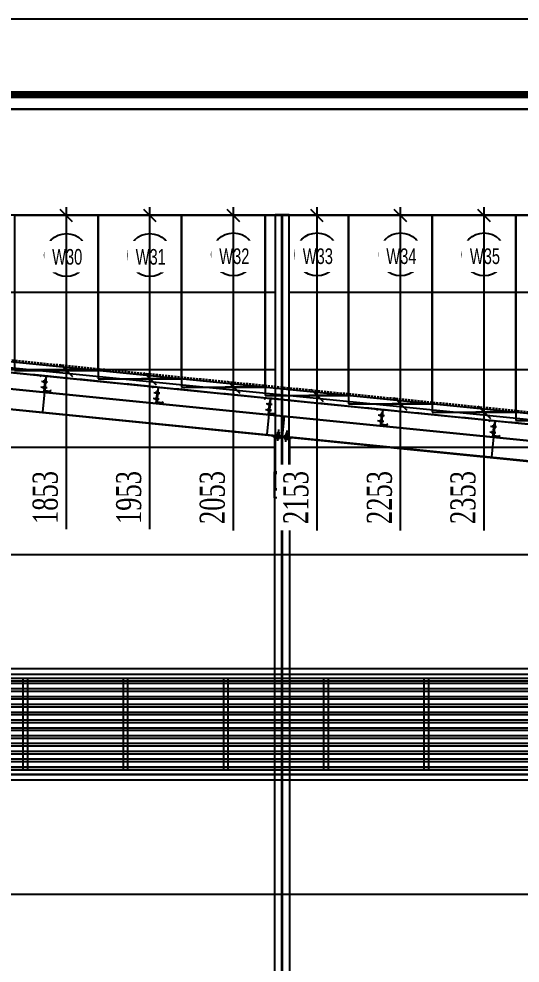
# Model space of a CAD drawing. Header units: inches. Extents: x 315041 to 662841, y -45540 to -35018.
# Drawn here: x 334693.2 to 334753.2, y -38389.8 to -38276.7 of the extents above; entities that cross this region are included whole.
import ezdxf

# ---------------------------------------------------------------- set-up
doc = ezdxf.new("R2010")
doc.units = ezdxf.units.IN
doc.header["$MEASUREMENT"] = 0
doc.linetypes.add('HIDDEN', pattern=[0.375, 0.25, -0.125])
for name, color, linetype in [('1', 1, 'Continuous'), ('2', 2, 'Continuous'), ('2NET-VE', 8, 'Continuous'), ('3', 3, 'Continuous'), ('4', 4, 'Continuous'), ('5', 5, 'Continuous'), ('6', 6, 'Continuous'), ('7', 7, 'Continuous'), ('8', 8, 'Continuous'), ('BAO KHUNG', 31, 'Continuous'), ('DIM', 8, 'Continuous'), ('GIANG', 1, 'Continuous')]:
    doc.layers.add(name, color=color, linetype=linetype)
doc.styles.add('ST1', font='times.ttf', dxfattribs={"width": 0.7})
doc.styles.add('ST1H', font='vnshxh.shx', dxfattribs={"width": 0.7})
doc.dimstyles.new('100', dxfattribs={"dimtxt": 3, "dimasz": 1.5, "dimexe": 1, "dimexo": 0, "dimgap": 1, "dimtad": 1, "dimdec": 0, "dimlfac": 100, "dimzin": 0, "dimdsep": 46, "dimtxsty": 'ST1', "dimblk": 'OBLIQUE', "dimcen": 1, "dimdle": 1, "dimclrd": 8, "dimclre": 8, "dimclrt": 3, "dimadec": 0, "dimazin": 0, "dimtfac": 1, "dimtdec": 0, "dimtix": 1, "dimtmove": 1, "dimatfit": 3, "dimfxl": 0, "dimtfill": 1, "dimtolj": 1, "dimtzin": 0, "dimlwd": -1, "dimlwe": -1, "dimarcsym": 1})

# ---------------------------------------------------------------- blocks, each defined once
blk = doc.blocks.new('A$C75D82031')
at = {"layer": '2', "color": 157, "linetype": 'Continuous'}
blk.add_lwpolyline([(0, 420), (594, 420), (594, 0), (0, 0)], close=True, dxfattribs=at)
at = {"layer": '7', "color": 147, "linetype": 'Continuous'}
blk.add_lwpolyline([(12.33, 57.61), (581.67, 57.61), (581.67, 409.19), (12.33, 409.19)], close=True, dxfattribs=at)
at = {"layer": 'BAO KHUNG', "color": 167, "linetype": 'Continuous', "const_width": 0.871}
blk.add_lwpolyline([(10.59, 9.07), (583.41, 9.07), (583.41, 410.93), (10.59, 410.93)], close=True, dxfattribs=at)
blk = doc.blocks.new('*U152')
at = {"color": 9, "const_width": 22}
blk.add_lwpolyline([(0, 0), (17, 0)], dxfattribs=at)
at = {"layer": '2NET-VE', "color": 8, "linetype": 'Continuous', "ltscale": 0.5}
for p, q in [((0, 10), (17, 10)), ((34, 9), (34, 9)), ((0, -10), (17, -10)), ((34, -9), (34, -9))]:
    blk.add_line(p, q, dxfattribs=at)
at = {"layer": '7', "color": 8, "linetype": 'Continuous'}
for p, q in [((33, 8), (34, 10)), ((33, -8), (35, 8)), ((34, 10), (35, 8)), ((35, 8), (37, 10)), ((36, -8), (38, 8)), ((37, 10), (38, 8)), ((38, 8), (39, 10)), ((38, -8), (40, 8)), ((39, 10), (40, 8)), ((40, 8), (42, 10)), ((41, -8), (42, 8)), ((42, 8), (44, 10)), ((42, 10), (42, 8)), ((43, -8), (45, 8)), ((43, -8), (45, 8)), ((44, 10), (45, 8)), ((45, 8), (46, 10)), ((45, -8), (47, 8)), ((46, 10), (47, 8)), ((47, 8), (49, 10)), ((48, -8), (50, 8)), ((48, -8), (50, 8)), ((48, -8), (50, 8)), ((49, 10), (50, 8)), ((50, 8), (51, 10)), ((50, -8), (52, 8)), ((51, 10), (52, 8)), ((58, 8), (52, 8)), ((58, 8), (58, -8)), ((33, -8), (32, -8)), ((33, -8), (34, -10)), ((33, -8), (33, -8)), ((34, -10), (36, -8)), ((36, -8), (37, -10)), ((37, -10), (38, -8)), ((38, -8), (39, -10)), ((39, -10), (41, -8)), ((41, -8), (41, -10)), ((41, -10), (43, -8)), ((43, -8), (44, -10)), ((44, -10), (45, -8)), ((45, -8), (46, -10)), ((46, -10), (48, -8)), ((48, -8), (49, -10)), ((49, -10), (50, -8)), ((50, -8), (58, -8))]:
    blk.add_line(p, q, dxfattribs=at)
at = {"layer": '8', "color": 8, "linetype": 'Continuous', "ltscale": 10}
blk.add_line((-43, 0), (87, 0), dxfattribs=at)
at = {"layer": '8', "color": 8, "linetype": 'Continuous'}
for p, q in [((-13, 11), (-13, 15)), ((-13, -15), (-13, 15)), ((-1, 19), (-12, 19)), ((-2, 11), (-11, 11)), ((0, 11), (0, 15)), ((0, -15), (0, 15)), ((17, -22), (17, 22)), ((17, 22), (20, 22)), ((20, -22), (20, 22)), ((20, 11), (20, 15)), ((20, -15), (20, 15)), ((21, 19), (31, 19)), ((21, 11), (31, 11)), ((32, 11), (32, 15)), ((32, -15), (32, 15)), ((-13, -11), (-13, -15)), ((-12, -19), (-1, -19)), ((-2, -11), (-11, -11)), ((0, -11), (0, -15)), ((17, -22), (20, -22)), ((20, -11), (20, -15)), ((21, -11), (31, -11)), ((31, -19), (21, -19)), ((32, -11), (32, -15))]:
    blk.add_line(p, q, dxfattribs=at)
for centre, radius, start, end in [((-6, 15), 6.98, 146.602, 180), ((-8, 15), 5.12, 180, 228.5476), ((-8, 7), 5.12, 131.4524, 180), ((-5, 15), 5.12, 311.4524, 0), ((-5, 7), 5.12, 0, 48.5476), ((-7, 15), 6.98, 0, 33.398), ((27, 15), 6.98, 146.602, 180), ((25, 15), 5.12, 180, 228.5476), ((25, 7), 5.12, 131.4524, 180), ((26, 15), 6.98, 0, 33.398), ((27, 15), 5.12, 311.4524, 0), ((27, 7), 5.12, 0, 48.5476), ((-8, -7), 5.12, 180, 228.5476), ((-8, -15), 5.12, 131.4524, 180), ((-6, -15), 6.98, 180, 213.398), ((-5, -7), 5.12, 311.4524, 0), ((-5, -15), 5.12, 0, 48.5476), ((-7, -15), 6.98, 326.602, 0), ((25, -7), 5.12, 180, 228.5476), ((25, -15), 5.12, 131.4524, 180), ((27, -15), 6.98, 180, 213.398), ((27, -7), 5.12, 311.4524, 0), ((27, -15), 5.12, 0, 48.5476), ((26, -15), 6.98, 326.602, 0)]:
    blk.add_arc(centre, radius, start, end, dxfattribs=at)
blk = doc.blocks.new('*U153')
at = {"color": 9, "const_width": 22}
blk.add_lwpolyline([(0, 0), (17, 0)], dxfattribs=at)
at = {"layer": '2NET-VE', "color": 8, "linetype": 'Continuous', "ltscale": 0.5}
for p, q in [((0, 10), (17, 10)), ((34, 9), (34, 9)), ((0, -10), (17, -10)), ((34, -9), (34, -9))]:
    blk.add_line(p, q, dxfattribs=at)
at = {"layer": '7', "color": 8, "linetype": 'Continuous'}
for p, q in [((33, 8), (34, 10)), ((33, -8), (35, 8)), ((34, 10), (35, 8)), ((35, 8), (37, 10)), ((36, -8), (38, 8)), ((37, 10), (38, 8)), ((38, 8), (39, 10)), ((38, -8), (40, 8)), ((39, 10), (40, 8)), ((40, 8), (42, 10)), ((41, -8), (42, 8)), ((42, 8), (44, 10)), ((42, 10), (42, 8)), ((43, -8), (45, 8)), ((43, -8), (45, 8)), ((44, 10), (45, 8)), ((45, 8), (46, 10)), ((45, -8), (47, 8)), ((46, 10), (47, 8)), ((47, 8), (49, 10)), ((48, -8), (50, 8)), ((48, -8), (50, 8)), ((48, -8), (50, 8)), ((49, 10), (50, 8)), ((50, 8), (51, 10)), ((50, -8), (52, 8)), ((51, 10), (52, 8)), ((58, 8), (52, 8)), ((58, 8), (58, -8)), ((33, -8), (32, -8)), ((33, -8), (34, -10)), ((33, -8), (33, -8)), ((34, -10), (36, -8)), ((36, -8), (37, -10)), ((37, -10), (38, -8)), ((38, -8), (39, -10)), ((39, -10), (41, -8)), ((41, -8), (41, -10)), ((41, -10), (43, -8)), ((43, -8), (44, -10)), ((44, -10), (45, -8)), ((45, -8), (46, -10)), ((46, -10), (48, -8)), ((48, -8), (49, -10)), ((49, -10), (50, -8)), ((50, -8), (58, -8))]:
    blk.add_line(p, q, dxfattribs=at)
at = {"layer": '8', "color": 8, "linetype": 'Continuous', "ltscale": 10}
blk.add_line((-43, 0), (87, 0), dxfattribs=at)
at = {"layer": '8', "color": 8, "linetype": 'Continuous'}
for p, q in [((-13, 11), (-13, 15)), ((-13, -15), (-13, 15)), ((-1, 19), (-12, 19)), ((-2, 11), (-11, 11)), ((0, 11), (0, 15)), ((0, -15), (0, 15)), ((17, -22), (17, 22)), ((17, 22), (20, 22)), ((20, -22), (20, 22)), ((20, 11), (20, 15)), ((20, -15), (20, 15)), ((21, 19), (31, 19)), ((21, 11), (31, 11)), ((32, 11), (32, 15)), ((32, -15), (32, 15)), ((-13, -11), (-13, -15)), ((-12, -19), (-1, -19)), ((-2, -11), (-11, -11)), ((0, -11), (0, -15)), ((17, -22), (20, -22)), ((20, -11), (20, -15)), ((21, -11), (31, -11)), ((31, -19), (21, -19)), ((32, -11), (32, -15))]:
    blk.add_line(p, q, dxfattribs=at)
for centre, radius, start, end in [((-6, 15), 6.98, 146.602, 180), ((-8, 15), 5.12, 180, 228.5476), ((-8, 7), 5.12, 131.4524, 180), ((-5, 15), 5.12, 311.4524, 0), ((-5, 7), 5.12, 0, 48.5476), ((-7, 15), 6.98, 0, 33.398), ((27, 15), 6.98, 146.602, 180), ((25, 15), 5.12, 180, 228.5476), ((25, 7), 5.12, 131.4524, 180), ((26, 15), 6.98, 0, 33.398), ((27, 15), 5.12, 311.4524, 0), ((27, 7), 5.12, 0, 48.5476), ((-8, -7), 5.12, 180, 228.5476), ((-8, -15), 5.12, 131.4524, 180), ((-6, -15), 6.98, 180, 213.398), ((-5, -7), 5.12, 311.4524, 0), ((-5, -15), 5.12, 0, 48.5476), ((-7, -15), 6.98, 326.602, 0), ((25, -7), 5.12, 180, 228.5476), ((25, -15), 5.12, 131.4524, 180), ((27, -15), 6.98, 180, 213.398), ((27, -7), 5.12, 311.4524, 0), ((27, -15), 5.12, 0, 48.5476), ((26, -15), 6.98, 326.602, 0)]:
    blk.add_arc(centre, radius, start, end, dxfattribs=at)
blk = doc.blocks.new('A$C69F028B4')
at = {"layer": '2'}
for points in [[(0, 1.617), (1.375, 1.617), (1.375, 1.667), (0, 1.667)], [(0.667, 0.05), (0.708, 0.05), (0.708, 1.617), (0.667, 1.617)], [(0, 0), (1.375, 0), (1.375, 0.05), (0, 0.05)]]:
    blk.add_lwpolyline(points, close=True, dxfattribs=at)
blk = doc.blocks.new('*U235')
at = {"layer": '2NET-VE', "ltscale": 0.5}
for p, q in [((0, 8), (9, 8)), ((23, 7), (23, 7)), ((0, -8), (9, -8)), ((23, -7), (23, -7))]:
    blk.add_line(p, q, dxfattribs=at)
at = {"layer": '7', "linetype": 'Continuous'}
for p, q in [((22, 6), (23, 8)), ((22, -6), (24, 6)), ((23, 8), (24, 6)), ((24, 6), (25, 8)), ((24, -6), (26, 6)), ((25, 8), (26, 6)), ((26, 6), (27, 8)), ((26, -6), (28, 6)), ((27, 8), (28, 6)), ((28, 6), (29, 8)), ((28, -6), (30, 6)), ((29, 8), (30, 6)), ((30, 6), (31, 8)), ((30, -6), (32, 6)), ((30, -6), (32, 6)), ((31, 8), (32, 6)), ((32, 6), (33, 8)), ((32, -6), (34, 6)), ((33, 8), (34, 6)), ((34, 6), (35, 8)), ((34, -6), (35, 6)), ((34, -6), (35, 6)), ((34, -6), (35, 6)), ((35, 8), (35, 6)), ((35, 6), (37, 8)), ((36, -6), (37, 6)), ((37, 8), (37, 6)), ((42, 6), (37, 6)), ((42, 6), (42, -6)), ((22, -6), (23, -8)), ((22, -6), (22, -6)), ((22, -6), (22, -6)), ((23, -8), (24, -6)), ((24, -6), (25, -8)), ((25, -8), (26, -6)), ((26, -6), (27, -8)), ((27, -8), (28, -6)), ((28, -6), (29, -8)), ((29, -8), (30, -6)), ((30, -6), (31, -8)), ((31, -8), (32, -6)), ((32, -6), (33, -8)), ((33, -8), (34, -6)), ((34, -6), (35, -8)), ((35, -8), (36, -6)), ((36, -6), (42, -6))]:
    blk.add_line(p, q, dxfattribs=at)
at = {"layer": '8', "linetype": 'Continuous'}
for p, q in [((-10, 9), (-10, 12)), ((-10, -12), (-10, 12)), ((-1, 15), (-9, 15)), ((-1, 9), (-9, 9)), ((0, 9), (0, 12)), ((0, -12), (0, 12)), ((9, -18), (9, 18)), ((9, 18), (11, 18)), ((11, -18), (11, 18)), ((11, 9), (11, 12)), ((11, -12), (11, 12)), ((12, 15), (21, 15)), ((13, 9), (20, 9)), ((22, 9), (22, 12)), ((22, -12), (22, 12)), ((-10, -9), (-10, -12)), ((-1, -9), (-9, -9)), ((-9, -15), (-1, -15)), ((0, -9), (0, -12)), ((9, -18), (11, -18)), ((11, -9), (11, -12)), ((21, -15), (12, -15)), ((13, -9), (20, -9)), ((22, -9), (22, -12))]:
    blk.add_line(p, q, dxfattribs=at)
at = {"layer": '8', "ltscale": 10}
blk.add_line((-33, 0), (65, 0), dxfattribs=at)
at = {"layer": '8', "linetype": 'Continuous'}
for centre, radius, start, end in [((-5, 12), 5.58, 146.602, 180), ((-6, 12), 4.1, 180, 228.5476), ((-6, 6), 4.1, 131.4524, 180), ((-6, 12), 5.58, 0, 33.398), ((-4, 12), 4.1, 311.4524, 0), ((-4, 6), 4.1, 0, 48.5476), ((17, 12), 5.58, 146.602, 180), ((16, 12), 4.1, 180, 228.5476), ((16, 6), 4.1, 131.4524, 180), ((18, 12), 4.1, 311.4524, 0), ((18, 6), 4.1, 0, 48.5476), ((16, 12), 5.58, 0, 33.398), ((-6, -6), 4.1, 180, 228.5476), ((-6, -12), 4.1, 131.4524, 180), ((-5, -12), 5.58, 180, 213.398), ((-4, -6), 4.1, 311.4524, 0), ((-4, -12), 4.1, 0, 48.5476), ((-6, -12), 5.58, 326.602, 0), ((16, -6), 4.1, 180, 228.5476), ((16, -12), 4.1, 131.4524, 180), ((17, -12), 5.58, 180, 213.398), ((18, -6), 4.1, 311.4524, 0), ((18, -12), 4.1, 0, 48.5476), ((16, -12), 5.58, 326.602, 0)]:
    blk.add_arc(centre, radius, start, end, dxfattribs=at)
blk = doc.blocks.new('*U234')
at = {"layer": '2NET-VE', "ltscale": 0.5}
for p, q in [((0, 8), (9, 8)), ((23, 7), (23, 7)), ((0, -8), (9, -8)), ((23, -7), (23, -7))]:
    blk.add_line(p, q, dxfattribs=at)
at = {"layer": '7', "linetype": 'Continuous'}
for p, q in [((22, 6), (23, 8)), ((22, -6), (24, 6)), ((23, 8), (24, 6)), ((24, 6), (25, 8)), ((24, -6), (26, 6)), ((25, 8), (26, 6)), ((26, 6), (27, 8)), ((26, -6), (28, 6)), ((27, 8), (28, 6)), ((28, 6), (29, 8)), ((28, -6), (30, 6)), ((29, 8), (30, 6)), ((30, 6), (31, 8)), ((30, -6), (32, 6)), ((30, -6), (32, 6)), ((31, 8), (32, 6)), ((32, 6), (33, 8)), ((32, -6), (34, 6)), ((33, 8), (34, 6)), ((34, 6), (35, 8)), ((34, -6), (35, 6)), ((34, -6), (35, 6)), ((34, -6), (35, 6)), ((35, 8), (35, 6)), ((35, 6), (37, 8)), ((36, -6), (37, 6)), ((37, 8), (37, 6)), ((42, 6), (37, 6)), ((42, 6), (42, -6)), ((22, -6), (23, -8)), ((22, -6), (22, -6)), ((22, -6), (22, -6)), ((23, -8), (24, -6)), ((24, -6), (25, -8)), ((25, -8), (26, -6)), ((26, -6), (27, -8)), ((27, -8), (28, -6)), ((28, -6), (29, -8)), ((29, -8), (30, -6)), ((30, -6), (31, -8)), ((31, -8), (32, -6)), ((32, -6), (33, -8)), ((33, -8), (34, -6)), ((34, -6), (35, -8)), ((35, -8), (36, -6)), ((36, -6), (42, -6))]:
    blk.add_line(p, q, dxfattribs=at)
at = {"layer": '8', "linetype": 'Continuous'}
for p, q in [((-10, 9), (-10, 12)), ((-10, -12), (-10, 12)), ((-1, 15), (-9, 15)), ((-1, 9), (-9, 9)), ((0, 9), (0, 12)), ((0, -12), (0, 12)), ((9, -18), (9, 18)), ((9, 18), (11, 18)), ((11, -18), (11, 18)), ((11, 9), (11, 12)), ((11, -12), (11, 12)), ((12, 15), (21, 15)), ((13, 9), (20, 9)), ((22, 9), (22, 12)), ((22, -12), (22, 12)), ((-10, -9), (-10, -12)), ((-1, -9), (-9, -9)), ((-9, -15), (-1, -15)), ((0, -9), (0, -12)), ((9, -18), (11, -18)), ((11, -9), (11, -12)), ((21, -15), (12, -15)), ((13, -9), (20, -9)), ((22, -9), (22, -12))]:
    blk.add_line(p, q, dxfattribs=at)
at = {"layer": '8', "ltscale": 10}
blk.add_line((-33, 0), (65, 0), dxfattribs=at)
at = {"layer": '8', "linetype": 'Continuous'}
for centre, radius, start, end in [((-5, 12), 5.58, 146.602, 180), ((-6, 12), 4.1, 180, 228.5476), ((-6, 6), 4.1, 131.4524, 180), ((-6, 12), 5.58, 0, 33.398), ((-4, 12), 4.1, 311.4524, 0), ((-4, 6), 4.1, 0, 48.5476), ((17, 12), 5.58, 146.602, 180), ((16, 12), 4.1, 180, 228.5476), ((16, 6), 4.1, 131.4524, 180), ((18, 12), 4.1, 311.4524, 0), ((18, 6), 4.1, 0, 48.5476), ((16, 12), 5.58, 0, 33.398), ((-6, -6), 4.1, 180, 228.5476), ((-6, -12), 4.1, 131.4524, 180), ((-5, -12), 5.58, 180, 213.398), ((-4, -6), 4.1, 311.4524, 0), ((-4, -12), 4.1, 0, 48.5476), ((-6, -12), 5.58, 326.602, 0), ((16, -6), 4.1, 180, 228.5476), ((16, -12), 4.1, 131.4524, 180), ((17, -12), 5.58, 180, 213.398), ((18, -6), 4.1, 311.4524, 0), ((18, -12), 4.1, 0, 48.5476), ((16, -12), 5.58, 326.602, 0)]:
    blk.add_arc(centre, radius, start, end, dxfattribs=at)
blk = doc.blocks.new('XM150')
at = {"layer": '2', "ltscale": 0.015}
for p, q in [((69, 180), (1, 180)), ((1, 1), (1, 180)), ((2, 179), (2, 0)), ((2, 179), (68, 179)), ((75, 166), (68, 179)), ((69, 180), (76, 167)), ((76, 167), (75, 166)), ((-74, 13), (-73, 14)), ((-66, 0), (-74, 13)), ((-73, 14), (-65, 1)), ((2, 0), (-66, 0)), ((-65, 1), (1, 1))]:
    blk.add_line(p, q, dxfattribs=at)
at = {"layer": '5'}
blk.add_lwpolyline([(8, -10), (8, 140), (2, 140), (2, -10), (8, -10)], close=True, dxfattribs=at)
at = {"layer": 'GIANG', "xscale": 0.7499999999999999, "yscale": 0.7499999999999999, "zscale": 0.7499999999999999}
for name, p in [('*U235', (1, 110)), ('*U234', (1, 40))]:
    blk.add_blockref(name, p, dxfattribs=at)
blk = doc.blocks.new('*U257')
at = {"layer": '2', "xscale": 0.008333333333333335, "yscale": 0.008333333333333335, "zscale": 0.008333333333333335, "rotation": 5.710593137616317}
blk.add_blockref('XM150', (0.083, -0.704), dxfattribs=at)
blk = doc.blocks.new('*U258')
at = {"layer": 'DIM', "color": 0, "linetype": 'ByBlock', "lineweight": -2, "transparency": 16777216}
for p in [(0, 0), (-11.194, -1.119), (-22.388, -2.239), (-33.583, -3.358), (-44.777, -4.478), (-55.971, -5.597), (-67.165, -6.717), (-78.359, -7.836), (-89.553, -8.955)]:
    blk.add_blockref('*U257', p, dxfattribs=at)
blk = doc.blocks.new('224')
at = {"true_color": 0xc0a22a}
h = blk.add_hatch(dxfattribs=at)
h.set_pattern_fill('ANSI32', color=42, scale=2.5, angle=135, style=0)
h.set_pattern_definition([(180, (8862.3461, -1674.7128), (-2e-16, -0.9375), []), (180, (8862.0336, -1674.4003), (-2e-16, -0.9375), [])])
h.paths.add_polyline_path([(333447.45, -39016.55), (333711.45, -39016.55), (333711.45, -39027.55), (333447.45, -39027.55)])
at = {"color": 42, "true_color": 0xc0a22a}
for points in [[(333446.95, -39016.05), (333711.95, -39016.05), (333711.95, -39028.05), (333446.95, -39028.05)], [(333447.45, -39016.55), (333711.45, -39016.55), (333711.45, -39027.55), (333447.45, -39027.55)], [(333615.2, -39016.55), (333615.2, -39027.55), (333614.7, -39027.55), (333614.7, -39016.55)], [(333627.2, -39016.55), (333627.2, -39027.55), (333626.7, -39027.55), (333626.7, -39016.55)], [(333639.2, -39016.55), (333639.2, -39027.55), (333638.7, -39027.55), (333638.7, -39016.55)], [(333651.2, -39016.55), (333651.2, -39027.55), (333650.7, -39027.55), (333650.7, -39016.55)], [(333663.2, -39016.55), (333663.2, -39027.55), (333662.7, -39027.55), (333662.7, -39016.55)]]:
    blk.add_lwpolyline(points, close=True, dxfattribs=at)
at = {"layer": '1'}
for p, q in [((333448.85, -39016.05), (333710.05, -39016.05)), ((333448.85, -39028.05), (333710.05, -39028.05))]:
    blk.add_line(p, q, dxfattribs=at)
at = {"layer": '4'}
blk.add_lwpolyline([(333448.95, -39016.05), (333709.95, -39016.05)], dxfattribs=at)
blk = doc.blocks.new('_Oblique')
at = {"color": 0, "linetype": 'ByBlock', "lineweight": -2}
blk.add_line((-0.5, -0.5), (0.5, 0.5), dxfattribs=at)
blk = doc.blocks.new('*D1159')
at = {"color": 8, "linetype": 'Continuous', "transparency": 16777216}
for p, q in [((334702.64, -38300.28), (334697.86, -38300.28)), ((334698.86, -38319.8), (334698.86, -38299.28)), ((334702.64, -38318.8), (334697.86, -38318.8)), ((334698.86, -38337.82), (334698.86, -38318.8))]:
    blk.add_line(p, q, dxfattribs=at)
at = {"layer": 'Defpoints', "color": 0, "transparency": 16777216}
for p in [(334698.86, -38300.28), (334702.64, -38300.28), (334702.64, -38318.8)]:
    blk.add_point(p, dxfattribs=at)
at = {"color": 8, "transparency": 16777216, "xscale": 1.5, "yscale": 1.5, "zscale": 1.5}
for p, rotation in [((334698.86, -38300.28), 90), ((334698.86, -38318.8), 270)]:
    blk.add_blockref('_Oblique', p, dxfattribs=dict(at, rotation=rotation))
at = {"color": 6, "transparency": 16777216, "insert": (334696.34, -38334.03), "char_height": 3, "attachment_point": 5, "rotation": 90, "style": 'ST1', "bg_fill": 3, "box_fill_scale": 1.25, "bg_fill_color": 256, "bg_fill_true_color": 13158600, "bg_fill_transparency": 1019152}
blk.add_mtext('\\A1;1853', dxfattribs=at)
blk = doc.blocks.new('*D1160')
at = {"color": 8, "linetype": 'Continuous', "transparency": 16777216}
for p, q in [((334722.64, -38300.28), (334717.86, -38300.28)), ((334718.86, -38321.8), (334718.86, -38299.28)), ((334722.64, -38320.8), (334717.86, -38320.8)), ((334718.86, -38337.97), (334718.86, -38320.8))]:
    blk.add_line(p, q, dxfattribs=at)
at = {"layer": 'Defpoints', "color": 0, "transparency": 16777216}
for p in [(334718.86, -38300.28), (334722.64, -38300.28), (334722.64, -38320.8)]:
    blk.add_point(p, dxfattribs=at)
at = {"color": 8, "transparency": 16777216, "xscale": 1.5, "yscale": 1.5, "zscale": 1.5}
for p, rotation in [((334718.86, -38300.28), 90), ((334718.86, -38320.8), 270)]:
    blk.add_blockref('_Oblique', p, dxfattribs=dict(at, rotation=rotation))
at = {"color": 6, "transparency": 16777216, "insert": (334716.34, -38334.03), "char_height": 3, "attachment_point": 5, "rotation": 90, "style": 'ST1', "bg_fill": 3, "box_fill_scale": 1.25, "bg_fill_color": 256, "bg_fill_true_color": 13158600, "bg_fill_transparency": 11624656}
blk.add_mtext('\\A1;2053', dxfattribs=at)
blk = doc.blocks.new('*D1161')
at = {"color": 8, "linetype": 'Continuous', "transparency": 16777216}
for p, q in [((334732.64, -38300.28), (334727.86, -38300.28)), ((334728.86, -38322.8), (334728.86, -38299.28)), ((334732.64, -38321.8), (334727.86, -38321.8)), ((334728.86, -38337.97), (334728.86, -38321.8))]:
    blk.add_line(p, q, dxfattribs=at)
at = {"layer": 'Defpoints', "color": 0, "transparency": 16777216}
for p in [(334728.86, -38300.28), (334732.64, -38300.28), (334732.64, -38321.8)]:
    blk.add_point(p, dxfattribs=at)
at = {"color": 8, "transparency": 16777216, "xscale": 1.5, "yscale": 1.5, "zscale": 1.5}
for p, rotation in [((334728.86, -38300.28), 90), ((334728.86, -38321.8), 270)]:
    blk.add_blockref('_Oblique', p, dxfattribs=dict(at, rotation=rotation))
at = {"color": 6, "transparency": 16777216, "insert": (334726.34, -38334.03), "char_height": 3, "attachment_point": 5, "rotation": 90, "style": 'ST1', "bg_fill": 3, "box_fill_scale": 1.25, "bg_fill_color": 256, "bg_fill_true_color": 13158600, "bg_fill_transparency": 11624656}
blk.add_mtext('\\A1;2153', dxfattribs=at)
blk = doc.blocks.new('*D1162')
at = {"color": 8, "linetype": 'Continuous', "transparency": 16777216}
for p, q in [((334742.64, -38300.28), (334737.86, -38300.28)), ((334738.86, -38323.8), (334738.86, -38299.28)), ((334742.64, -38322.8), (334737.86, -38322.8)), ((334738.86, -38337.97), (334738.86, -38322.8))]:
    blk.add_line(p, q, dxfattribs=at)
at = {"layer": 'Defpoints', "color": 0, "transparency": 16777216}
for p in [(334738.86, -38300.28), (334742.64, -38300.28), (334742.64, -38322.8)]:
    blk.add_point(p, dxfattribs=at)
at = {"color": 8, "transparency": 16777216, "xscale": 1.5, "yscale": 1.5, "zscale": 1.5}
for p, rotation in [((334738.86, -38300.28), 90), ((334738.86, -38322.8), 270)]:
    blk.add_blockref('_Oblique', p, dxfattribs=dict(at, rotation=rotation))
at = {"color": 6, "transparency": 16777216, "insert": (334736.34, -38334.03), "char_height": 3, "attachment_point": 5, "rotation": 90, "style": 'ST1', "bg_fill": 3, "box_fill_scale": 1.25, "bg_fill_color": 256, "bg_fill_true_color": 13158600, "bg_fill_transparency": 11624656}
blk.add_mtext('\\A1;2253', dxfattribs=at)
blk = doc.blocks.new('*D1163')
at = {"color": 8, "linetype": 'Continuous', "transparency": 16777216}
for p, q in [((334752.64, -38300.28), (334747.86, -38300.28)), ((334748.86, -38324.8), (334748.86, -38299.28)), ((334752.64, -38323.8), (334747.86, -38323.8)), ((334748.86, -38337.97), (334748.86, -38323.8))]:
    blk.add_line(p, q, dxfattribs=at)
at = {"layer": 'Defpoints', "color": 0, "transparency": 16777216}
for p in [(334748.86, -38300.28), (334752.64, -38300.28), (334752.64, -38323.8)]:
    blk.add_point(p, dxfattribs=at)
at = {"color": 8, "transparency": 16777216, "xscale": 1.5, "yscale": 1.5, "zscale": 1.5}
for p, rotation in [((334748.86, -38300.28), 90), ((334748.86, -38323.8), 270)]:
    blk.add_blockref('_Oblique', p, dxfattribs=dict(at, rotation=rotation))
at = {"color": 6, "transparency": 16777216, "insert": (334746.34, -38334.03), "char_height": 3, "attachment_point": 5, "rotation": 90, "style": 'ST1', "bg_fill": 3, "box_fill_scale": 1.25, "bg_fill_color": 256, "bg_fill_true_color": 13158600, "bg_fill_transparency": 10007568}
blk.add_mtext('\\A1;2353', dxfattribs=at)
blk = doc.blocks.new('*D1177')
at = {"color": 8, "linetype": 'Continuous', "transparency": 16777216}
for p, q in [((334712.64, -38300.28), (334707.86, -38300.28)), ((334708.86, -38320.8), (334708.86, -38299.28)), ((334712.64, -38319.8), (334707.86, -38319.8)), ((334708.86, -38337.82), (334708.86, -38319.8))]:
    blk.add_line(p, q, dxfattribs=at)
at = {"layer": 'Defpoints', "color": 0, "transparency": 16777216}
for p in [(334708.86, -38300.28), (334712.64, -38300.28), (334712.64, -38319.8)]:
    blk.add_point(p, dxfattribs=at)
at = {"color": 8, "transparency": 16777216, "xscale": 1.5, "yscale": 1.5, "zscale": 1.5}
for p, rotation in [((334708.86, -38300.28), 90), ((334708.86, -38319.8), 270)]:
    blk.add_blockref('_Oblique', p, dxfattribs=dict(at, rotation=rotation))
at = {"color": 6, "transparency": 16777216, "insert": (334706.33, -38334.03), "char_height": 3, "attachment_point": 5, "rotation": 90, "style": 'ST1', "bg_fill": 3, "box_fill_scale": 1.25, "bg_fill_color": 256, "bg_fill_true_color": 13158600, "bg_fill_transparency": 10054368}
blk.add_mtext('\\A1;1953', dxfattribs=at)

msp = doc.modelspace()

# ---------------------------------------------------------------- linework, layer by layer
at = {"color": 8}
for points in [[(334373.7733, -38287.5287), (334943.1113, -38287.5287), (334943.1113, -38639.1085), (334373.7733, -38639.1085)], [(334525.6419, -38300.1758), (334790.9427, -38300.1758), (334790.9427, -38561.1758), (334525.6419, -38561.1758)]]:
    msp.add_lwpolyline(points, close=True, dxfattribs=at)
at = {"color": 6}
for points in [[(334692.6444, -38318.8014), (334702.6444, -38318.8014), (334702.6444, -38300.2758), (334692.6444, -38300.2758)], [(334702.6444, -38319.8014), (334712.6444, -38319.8014), (334712.6444, -38300.2758), (334702.6444, -38300.2758)], [(334712.6444, -38320.8014), (334722.6444, -38320.8014), (334722.6444, -38300.2758), (334712.6444, -38300.2758)], [(334722.6444, -38321.8014), (334732.6444, -38321.8014), (334732.6444, -38300.2758), (334722.6444, -38300.2758)], [(334732.6444, -38322.8014), (334742.6444, -38322.8014), (334742.6444, -38300.2758), (334732.6444, -38300.2758)], [(334742.6444, -38323.8014), (334752.6444, -38323.8014), (334752.6444, -38300.2758), (334742.6444, -38300.2758)], [(334752.6444, -38324.8014), (334762.6444, -38324.8014), (334762.6444, -38300.2758), (334752.6444, -38300.2758)]]:
    msp.add_lwpolyline(points, close=True, dxfattribs=at)
at = {"color": 1, "true_color": 0xfa051e}
for points in [[(334522.6444, -38327.9612), (334658.4423, -38314.3814), (334795.9419, -38328.1314)], [(334525.6419, -38328.9679), (334658.4423, -38315.6879), (334790.9427, -38328.9379)]]:
    msp.add_lwpolyline(points, dxfattribs=at)
at = {"color": 6}
for centre in [(334698.8587, -38304.995), (334708.8587, -38304.995), (334718.8587, -38304.9204), (334728.8587, -38304.9204), (334738.8587, -38304.9204), (334748.8587, -38304.9204)]:
    msp.add_circle(centre, 2.571, dxfattribs=at)
at = {"layer": '1', "color": 9}
for p, q in [((334527.8419, -38355.1749), (334789.0427, -38355.1749)), ((334527.8419, -38367.1749), (334789.0427, -38367.1749))]:
    msp.add_line(p, q, dxfattribs=at)
at = {"layer": '2', "color": 9}
for p, q in [((334527.9419, -38340.8416), (334788.9427, -38340.8416)), ((334527.9419, -38381.5083), (334788.9427, -38381.5083))]:
    msp.add_line(p, q, dxfattribs=at)
at = {"layer": '3', "color": 9}
for p, q in [((334786.8237, -38327.9733), (334658.4423, -38315.1351)), ((334786.769, -38328.5206), (334658.4423, -38315.6879))]:
    msp.add_line(p, q, dxfattribs=at)
at = {"layer": '4', "color": 9}
for p, q in [((334527.8419, -38300.1758), (334789.0427, -38300.1758)), ((334659.2673, -38309.4441), (334723.8673, -38309.4441)), ((334725.5173, -38309.4441), (334789.0427, -38309.4441)), ((334659.2673, -38318.7124), (334723.8673, -38318.7124)), ((334725.5173, -38318.7124), (334789.0427, -38318.7124)), ((334659.2673, -38327.9806), (334723.8673, -38327.9806)), ((334725.5173, -38327.9806), (334789.0427, -38327.9806))]:
    msp.add_line(p, q, dxfattribs=at)
msp.add_lwpolyline([(334527.9419, -38354.5249), (334527.9419, -38355.1749), (334788.9427, -38355.1749), (334788.9427, -38354.5249)], close=True, dxfattribs=at)
for points in [[(334788.9427, -38367.1749), (334527.9419, -38367.1749)], [(334527.9419, -38367.8249), (334788.9427, -38367.8249)]]:
    msp.add_lwpolyline(points, dxfattribs=at)
at = {"layer": '6', "color": 9, "linetype": 'HIDDEN'}
msp.add_lwpolyline([(334786.5533, -38328.499), (334660.1417, -38315.8578), (334660.2911, -38314.3637), (334786.7027, -38327.0049)], close=True, dxfattribs=at)
at = {"layer": '8', "color": 9}
for p, q in [((334724.6623, -38502.7758), (334724.6623, -38300.1758)), ((334724.7223, -38502.7758), (334724.7223, -38300.1758)), ((334658.5623, -38317.6094), (334780.0327, -38329.7564)), ((334658.5623, -38317.6697), (334780.0327, -38329.8167)), ((334658.5623, -38320.0615), (334780.0327, -38332.2086)), ((334658.5623, -38320.1218), (334780.0327, -38332.2689)), ((334696.2413, -38321.3773), (334695.9985, -38323.8052)), ((334723.1073, -38324.0639), (334722.8645, -38326.4918)), ((334724.6625, -38326.6716), (334724.8993, -38324.3034)), ((334724.7222, -38326.6775), (334724.959, -38324.3093)), ((334725.6223, -38326.9484), (334723.7623, -38326.7624)), ((334749.9733, -38326.7505), (334749.7305, -38329.1784))]:
    msp.add_line(p, q, dxfattribs=at)
at = {"layer": '8', "color": 9, "lineweight": 0, "ltscale": 10}
msp.add_line((334724.6923, -38595.1758), (334724.6923, -38300.1758), dxfattribs=at)
at = {"layer": '8', "color": 9}
for points in [[(334723.8673, -38333.0731), (334725.5173, -38333.0731), (334725.5173, -38300.1758), (334723.8673, -38300.1758)], [(334725.747, -38326.9609), (334723.6376, -38326.75), (334723.6495, -38326.6306), (334725.759, -38326.8415)], [(334723.7623, -38330.9731), (334725.6223, -38330.9731), (334725.6223, -38334.0731), (334723.7623, -38334.0731)], [(334724.6673, -38333.0731), (334724.7173, -38333.0731), (334724.7173, -38334.0731), (334724.6673, -38334.0731)]]:
    msp.add_lwpolyline(points, close=True, dxfattribs=at)
msp.add_lwpolyline([(334723.7623, -38326.7624), (334723.7623, -38502.7758), (334725.6223, -38502.7758), (334725.6223, -38326.9484)], dxfattribs=at)

# ---------------------------------------------------------------- block references
at = {"color": 1}
msp.add_blockref('A$C75D82031', (334361.4423, -38696.7186), dxfattribs=at)
at = {"color": 9}
msp.add_blockref('224', (1078.9893, 660.8751), dxfattribs=at)
at = {"layer": '8', "color": 9}
for name, p, xscale, yscale, zscale, rotation in [('*U153', (334724.1948, -38326.8057), -0.01043478260897111, 0.01043478260908159, 0.01043478260892343, 264.2894069012594), ('*U152', (334725.1898, -38326.9052), 0.01043478260897111, 0.01043478260897111, 0.01043478260897111, 84.28940690125943)]:
    msp.add_blockref(name, p, dxfattribs=dict(at, xscale=xscale, yscale=yscale, zscale=zscale, rotation=rotation))
at = {"layer": '8', "color": 9, "xscale": 1.19999999999709, "yscale": 1.199999999999818, "zscale": 1.2}
msp.add_blockref('A$C69F028B4', (334723.8673, -38333.0731), dxfattribs=at)
at = {"layer": 'DIM', "color": 9, "xscale": -1.19999999999709, "yscale": 1.199999999999818, "zscale": 1.2}
msp.add_blockref('*U258', (334669.5051, -38317.7489), dxfattribs=at)

# ---------------------------------------------------------------- next in the draw order: texts
at = {"color": 6, "char_height": 1.875, "attachment_point": 6, "style": 'ST1H', "bg_fill": 2}
for s, insert in [('\\A1;W30', (334700.7623, -38305.2215)), ('\\A1;W31', (334710.7623, -38305.2215)), ('\\A1;W32', (334720.7623, -38305.1469)), ('\\A1;W33', (334730.7623, -38305.1469)), ('\\A1;W34', (334740.7623, -38305.1469)), ('\\A1;W35', (334750.7623, -38305.1469))]:
    msp.add_mtext(s, dxfattribs=dict(at, insert=insert))

# ---------------------------------------------------------------- next in the draw order: dimensions: what is measured, and where the dimension line sits
at = {"color": 6}
for base, p1, p2, picture, middle in [((334698.8633, -38300.2758), (334702.6444, -38318.8014), (334702.6444, -38300.2758), '*D1159', (334696.1133, -38334.0295)), ((334708.8633, -38300.2758), (334712.6444, -38319.8016), (334712.6444, -38300.2758), '*D1177', (334706.1133, -38334.0295)), ((334718.8633, -38300.2758), (334722.6444, -38320.8014), (334722.6444, -38300.2758), '*D1160', (334716.1133, -38334.0295)), ((334728.8633, -38300.2758), (334732.6444, -38321.8014), (334732.6444, -38300.2758), '*D1161', (334726.1133, -38334.0295)), ((334738.8633, -38300.2758), (334742.6444, -38322.8014), (334742.6444, -38300.2758), '*D1162', (334736.1133, -38334.0295)), ((334748.8633, -38300.2758), (334752.6444, -38323.8014), (334752.6444, -38300.2758), '*D1163', (334746.1133, -38334.0295))]:
    dim = msp.add_linear_dim(base=base, p1=p1, p2=p2, angle=90, dimstyle='100', override={"dimclrt": 6}, dxfattribs=at)
    dim.commit()
    dim.dimension.update_dxf_attribs({"geometry": picture, "text_midpoint": middle, "dimtype": 160})

doc.saveas('drawing.dxf')
